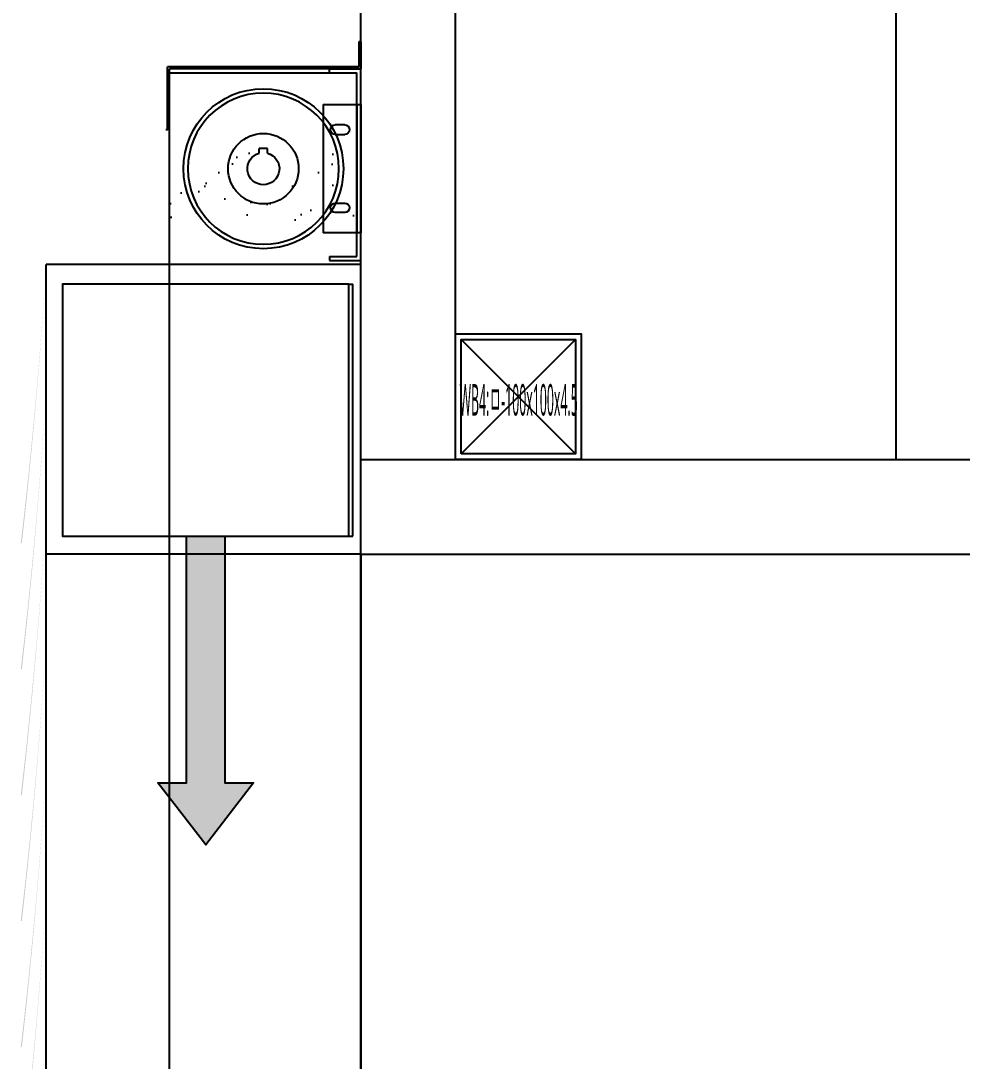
# Model space of a CAD drawing. Header units: millimetres. Extents: x 35054840 to 35483341, y -1288013 to -991013.
# Drawn here: x 35259141 to 35259889, y -1236195 to -1235370 of the extents above; entities that cross this region are included whole.
import ezdxf
from ezdxf.enums import TextEntityAlignment as Align

# ---------------------------------------------------------------- set-up
doc = ezdxf.new("R2010")
doc.units = ezdxf.units.MM
doc.header["$LTSCALE"] = 1000
doc.header["$MEASUREMENT"] = 0
doc.layers.get('0').update_dxf_attribs({"linetype": 'CONTINUOUS'})
doc.layers.get('Defpoints').update_dxf_attribs({"color": 161, "linetype": 'CONTINUOUS'})
for name, color, linetype in [('5HAT', 5, 'CONTINUOUS'), ('COL', 2, 'CONTINUOUS'), ('DIM', 7, 'CONTINUOUS'), ('ELE5', 254, 'CONTINUOUS'), ('FIN(패널-T75 글라스울)', 6, 'CONTINUOUS'), ('FOR', 4, 'CONTINUOUS'), ('stl', 3, 'CONTINUOUS'), ('XR-단면도$0$㈜SE&C 기둥', 2, 'CONTINUOUS')]:
    doc.layers.add(name, color=color, linetype=linetype)
doc.styles.add('TE', font='malgun_0.ttf')

# ---------------------------------------------------------------- blocks, each defined once
blk = doc.blocks.new('afa')
at = {"color": 2}
for p, q in [((806.32, 304.87), (776.32, 304.87)), ((776.32, 304.87), (776.32, 202.87)), ((779.52, 304.87), (779.52, 202.87)), ((806.32, 304.87), (806.32, 202.87)), ((776.32, 202.87), (806.32, 202.87))]:
    blk.add_line(p, q, dxfattribs=at)
at = {"layer": 'FOR', "color": 2}
for p, q in [((789.17, 288.62), (796.67, 288.62)), ((796.67, 281.12), (789.17, 281.12)), ((796.67, 226.62), (789.17, 226.62)), ((789.17, 219.12), (796.67, 219.12))]:
    blk.add_line(p, q, dxfattribs=at)
for centre, start, end in [((789.17, 284.87), 90, 270), ((796.67, 284.87), 270, 90), ((789.17, 222.87), 90, 270), ((796.67, 222.87), 270, 90)]:
    blk.add_arc(centre, 3.75, start, end, dxfattribs=at)
blk = doc.blocks.new('ffafad')
at = {"color": 1}
for p, q in [((1230.41, 298.42), (1230.41, 302.19)), ((1230.41, 302.19), (1236.91, 302.19)), ((1236.91, 298.42), (1236.91, 302.19))]:
    blk.add_line(p, q, dxfattribs=at)
blk.add_circle((1233.66, 286.14), 60, dxfattribs=at)
blk.add_arc((1233.66, 286.14), 12.7, 104.82725, 75.17275, dxfattribs=at)
blk = doc.blocks.new('fd fgg')
at = {"color": 2}
for p, q in [((14637.67, 7902.77), (14637.67, 7905.97)), ((14637.67, 7905.97), (14662.67, 7905.97)), ((14662.67, 7753.97), (14662.67, 7905.97)), ((14637.67, 7902.77), (14659.47, 7902.77)), ((14659.47, 7757.17), (14659.47, 7902.77)), ((14637.67, 7757.17), (14637.67, 7753.97)), ((14637.67, 7757.17), (14659.47, 7757.17)), ((14637.67, 7753.97), (14662.67, 7753.97)), ((14637.67, 7753.97), (14662.67, 7753.97))]:
    blk.add_line(p, q, dxfattribs=at)
blk = doc.blocks.new('f a fa')
at = {"color": 5}
for p, q in [((1306.03, 422.3), (1306.03, 400.7)), ((1306.03, 422.3), (1307.63, 422.3)), ((1307.63, 422.3), (1307.63, 402.3)), ((1306.03, 400.7), (1458.03, 400.7)), ((1307.63, 402.3), (1459.63, 402.3)), ((1458.03, 352.3), (1458.03, 400.7)), ((1459.63, 352.3), (1459.63, 402.3))]:
    blk.add_line(p, q, dxfattribs=at)
blk = doc.blocks.new('지하2층 OH도어 단면')
h = blk.add_hatch()
h.set_pattern_fill('AR-SAND', color=256, style=0)
h.set_pattern_definition([(142.5, (21540222.846, 50956974.35), (1.600031296, 48.941323733), [0, -38.608, 0, -43.18, 0, -41.275]), (172.5, (21540222.846, 50956974.35), (-44.95232831, 71.68251006), [0, -20.828, 0, -34.798, 0, -13.335]), (212.5, (21540254.088, 50956974.35), (-79.099237024, 0.143718468), [0, -12.7, 0, -45.72, 0, -59.69]), (222.5, (21540254.09, 50956974.35), (-76.35564525, 22.292932326), [0, -6.35, 0, -29.972, 0, -34.29])])
h.paths.add_polyline_path([(-3.2, 3329.96), (-153.2, 3329.96), (-153.2, 3256.75), (-38.79, 3256.8, -0.118468), (-40.7, 3264.75, -1), (-5.7, 3264.75, -0.118253), (-7.6, 3256.81), (-3.2, 3256.81)])
at = {"ltscale": 0.002}
blk.add_hatch(color=2, dxfattribs=at).paths.add_polyline_path([(-107.98, 2818.59), (-85.26, 2818.59), (-123.18, 2769.17), (-161.1, 2818.59), (-138.37, 2818.59), (-138.37, 3014.28), (-107.98, 3014.28)])
at = {"layer": 'COL'}
for points in [[(-249.96, 3229.76, -0.013757), (-270.02, 3008.84), (-269.19, 3008.69, 0.012852)], [(-249.96, 3229.76, -0.013757), (-270.02, 3008.84), (-269.19, 3008.69, 0.012852)], [(-249.96, 3129.76, -0.013757), (-270.02, 2908.84), (-269.19, 2908.69, 0.012852)], [(-249.96, 3129.76, -0.013757), (-270.02, 2908.84), (-269.19, 2908.69, 0.012852)], [(-249.96, 3029.76, -0.013757), (-270.02, 2808.84), (-269.19, 2808.69, 0.012852)], [(-249.96, 3029.76, -0.013757), (-270.02, 2808.84), (-269.19, 2808.69, 0.012852)], [(-249.96, 2929.76, -0.013757), (-270.02, 2708.84), (-269.19, 2708.69, 0.012852)], [(-249.96, 2929.76, -0.013757), (-270.02, 2708.84), (-269.19, 2708.69, 0.012852)], [(-249.96, 2929.76, -0.013757), (-270.02, 2708.84), (-269.19, 2708.69, 0.012852)], [(-249.96, 2929.76, -0.013757), (-270.02, 2708.84), (-269.19, 2708.69, 0.012852)], [(-249.96, 2829.76, -0.013757), (-270.02, 2608.84), (-269.19, 2608.69, 0.012852)], [(-249.96, 2829.76, -0.013757), (-270.02, 2608.84), (-269.19, 2608.69, 0.012852)], [(-249.96, 2829.76, -0.013757), (-270.02, 2608.84), (-269.19, 2608.69, 0.012852)], [(-249.96, 2829.76, -0.013757), (-270.02, 2608.84), (-269.19, 2608.69, 0.012852)], [(-249.96, 2829.76, -0.013757), (-270.02, 2608.84), (-269.19, 2608.69, 0.012852)], [(-249.96, 2829.76, -0.013757), (-270.02, 2608.84), (-269.19, 2608.69, 0.012852)], [(-249.96, 2729.76, -0.013757), (-270.02, 2508.84), (-269.19, 2508.69, 0.012852)], [(-249.96, 2629.76, -0.013757), (-270.02, 2408.84), (-269.19, 2408.69, 0.012852)]]:
    blk.add_hatch(color=256, dxfattribs=at).paths.add_polyline_path(points)
at = {"color": 5}
blk.add_line((-153.2, 3336.76), (-154.8, 3336.76), dxfattribs=at)
at = {"ltscale": 0.002}
blk.add_line((-250, -0.04), (-250, 3229.96), dxfattribs=at)
blk.add_line((0, 2999.96), (-250, 2999.96))
at = {"ltscale": 0.002, "elevation": -37.94}
blk.add_lwpolyline([(-9.58, 3214.28), (-236.78, 3214.28), (-236.78, 3014.28), (-9.58, 3014.28)], close=True, dxfattribs=at)
blk.add_lwpolyline([(-138.37, 3014.28), (-107.98, 3014.28), (-107.98, 2818.59), (-85.26, 2818.59), (-123.18, 2769.17), (-161.1, 2818.59), (-138.37, 2818.59), (-138.37, 3014.28), (-107.98, 3014.28)], dxfattribs=at)
at = {"color": 3}
blk.add_circle((-77.4, 3305.96, -37.94), 63.5, dxfattribs=at)
at = {"layer": '5HAT', "color": 6}
for p, q in [((-152, 644.74), (-152, 3381.96)), ((-152, 3381.96), (-3.2, 3381.96)), ((0, 644.74), (0, 3229.96))]:
    blk.add_line(p, q, dxfattribs=at)
at = {"layer": '5HAT', "color": 0}
blk.add_line((0, 3229.96), (-250, 3229.96), dxfattribs=at)
at = {"layer": '5HAT', "color": 2}
for p, q in [((-9.58, 3014.28), (-9.58, 3214.28)), ((-9.58, 3214.28), (-6.38, 3214.28)), ((-6.38, 3014.28), (-6.38, 3214.28)), ((-9.58, 3014.28), (-6.38, 3014.28))]:
    blk.add_line(p, q, dxfattribs=at)
at = {"layer": '5HAT', "color": 0}
blk.add_circle((-77.4, 3305.96, -37.94), 28, dxfattribs=at)
at = {"layer": 'DIM', "lineweight": 0, "ltscale": 0.5}
blk.add_line((0, -0.04), (0, 3229.96), dxfattribs=at)
at = {"layer": 'FIN(패널-T75 글라스울)', "ltscale": 0.1}
for p, q in [((0, 3075), (850, 3075)), ((0, 3000), (850, 3000))]:
    blk.add_line(p, q, dxfattribs=at)
blk.add_lwpolyline([(0, 3000), (0, 5850), (75, 5850), (75, 3075)], dxfattribs=at)
at = {"layer": 'stl', "color": 8}
for p, q in [((170.55, 3079.5, 2), (79.55, 3170.5, 2)), ((79.55, 3079.5, 2), (170.55, 3170.5, 2))]:
    blk.add_line(p, q, dxfattribs=at)
at = {"layer": 'stl', "elevation": 2}
for points in [[(75.05, 3075), (75.05, 3175), (175.05, 3175), (175.05, 3075)], [(79.55, 3079.5), (79.55, 3170.5), (170.55, 3170.5), (170.55, 3079.5)]]:
    blk.add_lwpolyline(points, close=True, dxfattribs=at)
at = {"layer": 'XR-단면도$0$㈜SE&C 기둥', "color": 8, "ltscale": 0.5}
blk.add_line((0, 2999.96), (0, -0.04), dxfattribs=at)
at = {"color": 3, "xscale": -1}
for name, p in [('f a fa', (1306.03, 2984.46, -37.94)), ('ffafad', (1156.26, 3019.83, -37.94)), ('afa', (776.32, 3052.09, -37.94))]:
    blk.add_blockref(name, p, dxfattribs=at)
at = {"color": 0}
blk.add_blockref('fd fgg', (-14662.67, -4520.8, -37.94), dxfattribs=at)
blk.add_blockref('fd fgg', (-14662.67, -4520.8, -37.94), dxfattribs=at)
at = {"layer": 'Defpoints', "style": 'TE', "width": 0.3}
blk.add_text('WB4:ㅁ-100x100x4.5', height=25, dxfattribs=at).set_placement((125.31, 3122.5, 3), align=Align.MIDDLE_CENTER)

msp = doc.modelspace()

# ---------------------------------------------------------------- linework, layer by layer
at = {"layer": 'ELE5', "ltscale": 0.1, "elevation": 1}
msp.add_lwpolyline([(35259836.3, -1235717.97), (35259836.3, -1232942.97)], dxfattribs=at)

# ---------------------------------------------------------------- block references
at = {"ltscale": 0.1}
msp.add_blockref('지하2층 OH도어 단면', (35259411.3, -1238792.93, 1), dxfattribs=at)

doc.saveas('drawing.dxf')
